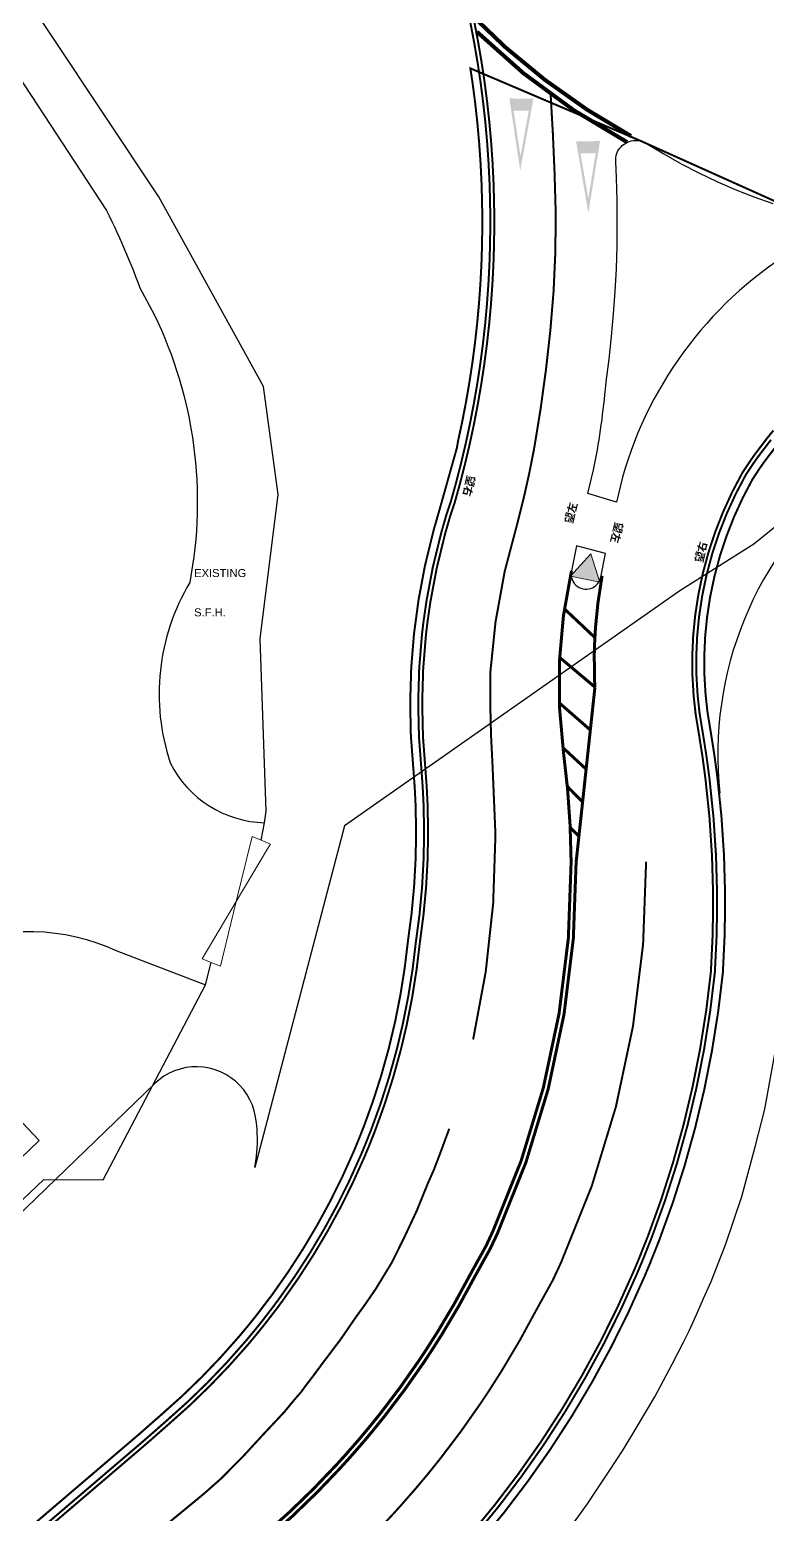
# Model space of a CAD drawing. Header units: millimetres. Extents: x 833576263 to 1668046980, y 817519639 to 1636103653.
# Drawn here: x 834422541 to 834459421, y 818135460 to 818209668 of the extents above; entities that cross this region are included whole.
import ezdxf

# ---------------------------------------------------------------- set-up
doc = ezdxf.new("R2010")
doc.units = ezdxf.units.MM
doc.header["$LTSCALE"] = 100
doc.header["$MEASUREMENT"] = 0
for name, pattern in [('R_P_Grid$0$XXXXX-PIW-P-WHCGRDP1-XXX$0$DIVIDE2', [0.625, 0.25, -0.125, 0, -0.125, 0, -0.125]), ('R_ROAD MARK$0$RM 1013', [0.91, 0.61, -0.3]), ('R_ROAD MARK$0$RM 1104', [6, 4, -2]), ('R_ROAD MARK$0$RM1101', [6, 1, -5])]:
    doc.linetypes.add(name, pattern=pattern)
doc.layers.get('Defpoints').update_dxf_attribs({"color": 170})
doc.layers.add('R_P_Grid$0$RDA9101-PIW', color=3, linetype='R_P_Grid$0$XXXXX-PIW-P-WHCGRDP1-XXX$0$DIVIDE2', plot=False)
doc.layers.add('R_ROAD MARK$0$Level 42', color=252, linetype='Continuous', lineweight=0)
doc.layers.add('R_ROAD MARK$0$MMH832__', color=252, linetype='Continuous', lineweight=0)
for name, color, linetype in [('R_ROAD MARK$0$OAP813_1', 7, 'Continuous'), ('R_site$0$AUDIT_I_160808180252-21', 7, 'Continuous'), ('R_site$0$AUDIT_I_160808180252-26', 7, 'Continuous'), ('R_Text for GBP from DLN$0$base plan(mm)$0$DLN040__', 7, 'Continuous'), ('T-TITL', 7, 'Continuous'), ('X-REF', 7, 'Continuous')]:
    doc.layers.add(name, color=color, linetype=linetype)
doc.styles.add('R_Text for GBP from DLN$0$base plan(mm)$0$SWIS721 LT', font='swiss.ttf')
doc.linetypes.add('R_site$0$B1_BDYF', pattern='A,2.5,-0.5,[130,ltypeshp.shx,S=0.5,R=0,X=0,Y=0],-0.5', length=3.5)

# ---------------------------------------------------------------- blocks, each defined once
blk = doc.blocks.new('R_P_Grid')
at = {"layer": 'R_P_Grid$0$RDA9101-PIW', "color": 3, "ltscale": 100, "const_width": 100, "flags": 128}
blk.add_lwpolyline([(834337769.5, 818059635), (834332932, 818056418.9), (834331836.7, 818055690.6), (834328766.6, 818053649.5), (834324604.5, 818050882.4), (834317939.9, 818046451.5), (834316277, 818045345.9), (834307949.5, 818039809.4), (834305598.8, 818038246.6), (834302685.5, 818036294.6), (834299786.3, 818034321.8), (834299131.3, 818033871.8), (834295770.7, 818031538.4), (834291783, 818028715.1), (834291136.8, 818028251.9), (834287823.8, 818025852), (834285844.3, 818024397.7), (834283893.4, 818022949.4), (834282403.2, 818021833), (834275934.4, 818016967.1), (834267942.8, 818010955.9), (834260124.1, 818004715), (834257045, 818002257.3), (834255723.7, 818001202.5), (834252305.3, 817998474), (834244486.5, 817992233), (834236667.8, 817985992), (834234793.2, 817984582), (834234389.1, 817984283.7), (834232887.7, 817983200.3), (834230934.9, 817981886.4), (834228937.2, 817980641.7), (834228709.7, 817980506), (834227599, 817979861), (834226897.2, 817979467.9), (834224722.3, 817978318.3), (834222506.8, 817977249.1), (834220253.6, 817976262), (834217965.7, 817975358), (834215646.2, 817974538.6), (834213298.2, 817973804.7), (834210924.9, 817973157.4), (834208529.5, 817972597.5), (834206115.1, 817972125.8), (834203685.1, 817971742.9), (834201242.7, 817971449.4), (834198791.2, 817971245.5), (834196333.8, 817971131.7), (834193873.9, 817971108), (834191414.9, 817971174.5), (834188959.9, 817971331.1), (834186512.2, 817971577.6), (834184075.3, 817971913.6), (834181652.3, 817972338.7), (834179246.6, 817972852.4), (834176861.2, 817973453.9), (834174499.6, 817974142.4), (834172164.7, 817974917), (834169859.9, 817975776.7), (834168164.4, 817976471.6), (834167588, 817976720.3), (834165352.3, 817977746.6), (834163155.7, 817978854.1), (834161001.2, 817980041.4), (834158891.7, 817981306.8), (834156830, 817982648.8), (834156301.5, 817983010.3), (834154818.8, 817984065.4), (834152860.9, 817985554.7), (834150958.9, 817987114.9), (834149115.4, 817988743.7), (834148211.5, 817989587.8), (834147332.8, 817990439), (834145613.6, 817992198.5), (834143960, 817994019.8), (834142374.3, 817995900.5), (834141237.9, 817997339.4), (834140858.6, 817997838.1), (834139415, 817999829.9), (834138045.3, 818001873.3), (834136751.4, 818003965.6), (834135535.1, 818006103.8), (834134398, 818008285.2), (834134114.6, 818008861.1), (834133341.7, 818010506.9), (834132367.4, 818012765.7), (834131476.6, 818015058.8), (834130670.5, 818017382.9), (834129950.1, 818019735.1), (834129316.4, 818022112.1), (834128770.3, 818024510.7), (834128312.5, 818026927.7), (834127943.5, 818029359.8), (834127664, 818031803.9), (834127474.2, 818034256.6), (834127438.1, 818036715.9), (834127492.1, 818039172.7), (834127636.1, 818041623.4), (834127869.7, 818044064.9), (834128192.3, 818046493.9), (834128603.5, 818048907.1), (834129102.4, 818051301.4), (834129375.5, 818052454.1), (834129688.2, 818053673.4), (834130360, 818056020.1), (834131116.7, 818058338.4), (834131957.1, 818060625.2), (834132880, 818062877.5), (834133883.9, 818065092.3), (834134967.3, 818067266.6), (834135629.7, 818068505), (834136128.6, 818069397.8), (834137399.4, 818071536.6), (834138748.5, 818073624.1), (834139884.2, 818075256.8), (834140173.8, 818075657.2), (834142535.3, 818078697.4), (834144381.6, 818081074.4), (834148574.8, 818086679.6), (834152500.6, 818092007.4), (834154509.7, 818094734.1), (834157219, 818098410.9), (834160444.6, 818102788.5), (834163001.4, 818106258.4), (834165759.1, 818110001), (834168748, 818120246.1), (834165385.6, 818129509.2), (834169848.6, 818137783.7), (834175089.3, 818145514.5), (834184459.2, 818145967.8), (834194438.3, 818146124.3), (834203910.8, 818139625.2), (834201868.6, 818136648.9), (834201686.4, 818136383.2), (834201506.3, 818136116.1), (834200974.9, 818135269.1), (834200486.6, 818134396.5), (834200042.5, 818133500.7), (834199643.7, 818132583.7), (834199291.2, 818131648), (834198986, 818130695.9), (834198728.7, 818129729.6), (834198520, 818128751.8), (834198360.5, 818127764.7), (834198308.6, 818127350.4), (834198256.1, 818126946), (834198077.9, 818125962.3), (834197830, 818124993.7), (834197513.5, 818124045.3), (834197130.2, 818123121.9), (834196681.9, 818122228.3), (834196171, 818121368.9), (834195600.1, 818120548.1), (834194972.1, 818119770.2), (834194290.1, 818119039.1), (834193557.7, 818118358.6), (834193203.2, 818118062), (834192624.4, 818117584.9), (834191866.8, 818116932.2), (834191125.9, 818116260.6), (834190401.9, 818115570.8), (834189695.4, 818114863.1), (834189006.9, 818114138), (834188336.7, 818113395.9), (834187685.2, 818112637.2), (834187052.9, 818111862.5), (834186440.2, 818111072.3), (834185847.4, 818110267), (834185274.9, 818109447.1), (834185052.7, 818109115.6), (834184992.3, 818109024.5), (834180082, 818101389.3), (834176995.5, 818096603.7), (834174659.3, 818092981.5), (834171712, 818088411.9), (834169236.5, 818084573.7), (834167400.8, 818081727.5), (834163813.8, 818076165.9), (834160062.4, 818070255.9), (834158495.7, 818067686), (834156492, 818064399), (834156311.1, 818064104.3), (834155588.7, 818062917.5), (834154743.1, 818061405.2), (834153956.2, 818059864.2), (834153650.2, 818059223.5), (834153246.7, 818058337.1), (834152594.6, 818056787.2), (834152000.7, 818055216.5), (834151465.5, 818053627.3), (834150989.7, 818052021.8), (834150573.8, 818050402.1), (834150218.1, 818048770.6), (834150058.4, 818047925.9), (834149922.9, 818047129.3), (834149688.5, 818045480.7), (834149515.1, 818043826.9), (834149402.6, 818042170.1), (834149351.1, 818040512.7), (834149360.4, 818038856.8), (834149430.4, 818037204.7), (834149560.9, 818035558.6), (834149688.1, 818033914.7), (834149875.4, 818032276.5), (834150122.7, 818030646.3), (834150429.6, 818029026.3), (834150795.7, 818027418.6), (834151220.4, 818025825.4), (834151703.3, 818024248.8), (834152243.6, 818022691), (834152840.6, 818021154), (834153493.6, 818019640), (834154011.7, 818018536.8), (834154201.7, 818018150.9), (834154963.8, 818016688.8), (834155779.1, 818015255.5), (834156646.3, 818013853.2), (834157564.4, 818012483.5), (834158532, 818011148.5), (834158786.2, 818010814.2), (834159547.9, 818009849.8), (834160610.8, 818008589.2), (834161719.1, 818007368.4), (834162871.5, 818006189.1), (834163460.4, 818005618.6), (834164066.3, 818005052.8), (834165301.9, 818003961.1), (834166576.8, 818002915.4), (834167889.1, 818001917.1), (834168882.9, 818001209.9), (834169237.1, 818000967.6), (834170619, 818000068.1), (834172033, 817999219.9), (834173477.1, 817998424.1), (834174949.4, 817997681.8), (834176447.9, 817996993.9), (834176834.2, 817996827.2), (834177970.6, 817996361.5), (834179515.5, 817995785.2), (834181080.5, 817995266), (834182663.4, 817994804.5), (834184262.2, 817994401.4), (834185874.7, 817994057.1), (834187498.8, 817993772.1), (834189132.2, 817993546.9), (834190772.7, 817993381.7), (834192418.3, 817993276.7), (834194066.5, 817993232.2), (834195715.3, 817993248), (834197362.4, 817993324.3), (834199005.6, 817993461), (834200642.6, 817993657.7), (834202271.4, 817993914.4), (834203889.6, 817994230.5), (834205495.2, 817994605.8), (834207086, 817995039.7), (834208659.7, 817995531.6), (834210214.4, 817996080.8), (834211747.9, 817996686.7), (834213258.2, 817997348.4), (834214743.2, 817998065), (834216200.9, 817998835.5), (834216671.4, 817999099), (834217415.8, 817999531.4), (834217568.3, 817999622.3), (834218907.3, 818000456.6), (834220216.2, 818001337.3), (834221222.3, 818002063.8), (834221493.4, 818002263.3), (834223368, 818003673.4), (834231532.4, 818009454.9), (834239696.8, 818015236.3), (834243266.3, 818017764), (834244646, 818018741), (834247861.2, 818021017.8), (834256025.6, 818026799.2), (834264017.2, 818032810.4), (834270486, 818037676.3), (834272036.6, 818038838), (834274066.7, 818040345.1), (834276126.5, 818041858.3), (834279573.9, 818044355.6), (834280246.4, 818044837.6), (834284395.8, 818047775.5), (834287892.9, 818050203.6), (834288574.4, 818050671.8), (834291591.3, 818052724.7), (834294622.7, 818054755.9), (834296973.4, 818056318.7), (834305301, 818061855.2), (834306963.9, 818062960.8), (834313628.5, 818067391.7), (834317790.5, 818070158.8), (834321956, 818072928.2), (834328617.3, 818077356.9), (834330283.5, 818078464.6), (834333118, 818080367.6), (834338611, 818084001.1), (834347160, 818089204.5), (834347395.6, 818089361.2), (834355477.9, 818094734.6), (834355488.6, 818094741.7), (834355753, 818094916.7), (834355979, 818095064.9), (834357079.2, 818095787.3), (834357525.8, 818096076.1), (834358432.8, 818096656.1), (834360580.7, 818097995.4), (834361303.6, 818098435.6), (834364211.5, 818100153.8), (834367250.3, 818101912.6), (834370328, 818103604.5), (834373443.1, 818105228.5), (834375936.6, 818106395.1), (834378449.9, 818107516.9), (834382829.4, 818109423.3), (834383089.7, 818109536.6), (834384925.6, 818110335.8), (834386145.6, 818110874), (834387150.8, 818111325.3), (834389359.4, 818112352.8), (834389897.7, 818112609.2), (834389999.4, 818112657.9), (834391550.6, 818113417.9), (834392181.8, 818113742.3), (834392838.6, 818114085.9), (834394345.7, 818114888.7), (834397107.6, 818116420.8), (834399835.1, 818118013.4), (834402526.8, 818119665.8), (834405181.4, 818121377.2), (834406983.2, 818122586.8), (834407797.7, 818123146.7), (834410309.5, 818124926.6), (834410374.2, 818124973.5), (834411807.6, 818126027.4), (834412909.8, 818126856.7), (834413724.1, 818127480.1), (834414014.2, 818127704.5), (834415403.3, 818128795.4), (834417344.4, 818130367.1), (834417477.5, 818130477), (834419520.1, 818132196.9), (834422831.7, 818135038.7), (834423236.1, 818135385.9), (834427986.5, 818139441.3), (834429055.6, 818140379.8), (834430154.7, 818141362.7), (834431136.6, 818142312.9), (834432081.8, 818143299.6), (834432957.4, 818144284.6), (834432988.9, 818144321.5), (834433061.2, 818144406.3), (834433445.9, 818144867), (834433856.7, 818145376.9), (834434683.9, 818146464.5), (834435469.4, 818147582.5), (834436211.9, 818148729.6), (834436910.5, 818149903.9), (834437564, 818151103.9), (834438171.7, 818152327.7), (834438732.6, 818153573.7), (834438923.7, 818154029.3), (834439245.9, 818154840), (834439710.9, 818156124.8), (834440126.9, 818157426.4), (834440493.3, 818158742.7), (834440809.6, 818160072), (834441075.3, 818161412.3), (834441290.1, 818162761.7), (834441453.6, 818164118.3), (834441633.1, 818165475.8), (834441761.2, 818166841.7), (834441837.6, 818168214.1), (834441861.8, 818169590.9), (834441833.6, 818170970.2), (834441793.2, 818171771.7), (834441735.1, 818172572.9), (834441605.3, 818174302.4), (834441596.2, 818174501.9), (834441565.9, 818176033.5), (834441616.8, 818177761.4), (834441757.3, 818179481.5), (834441987, 818181189.1), (834442304.8, 818182879.6), (834442738.1, 818184652.7), (834442989.2, 818185522.4), (834443899.5, 818188760.6), (834443955.5, 818189088), (834444164.9, 818190065.8), (834444354.7, 818191047.6), (834444524.8, 818192033), (834444675.2, 818193021.6), (834444805.8, 818194013), (834444916.5, 818195006.9), (834445007.3, 818196002.7), (834445078.2, 818197000.2), (834445129.2, 818197998.9), (834445160.1, 818198998.4), (834445171.1, 818199998.3), (834445162, 818200998.2), (834445133, 818201997.8), (834445084, 818202996.6), (834445015, 818203994.2), (834444926, 818204990.2), (834444817.2, 818205984.2), (834444688.5, 818206975.9), (834444574.5, 818207735.4), (834453113.7, 818204098.3), (834460852.7, 818200622.1), (834473072.5, 818195624.9), (834472075.5, 818195548.5), (834471084.4, 818195416.8), (834470102.1, 818195230.3), (834469131.6, 818194989.6), (834468176, 818194695.3), (834467238.2, 818194348.5), (834466321.2, 818193950), (834465427.6, 818193501.3), (834464560.4, 818193003.7), (834463722.1, 818192458.7), (834462915.4, 818191867.9), (834462142.8, 818191233.3), (834461406.5, 818190556.8), (834460709, 818189840.4), (834460190.3, 818189252), (834459921.3, 818188925.8), (834459282.3, 818188086.7), (834459191.9, 818187959.8), (834459099.3, 818187828.6), (834458690.8, 818187213.6), (834458199, 818186280.6), (834457761.1, 818185324.6), (834457378.1, 818184348.9), (834457100.2, 818183518.5), (834457050.8, 818183356.4), (834456780, 818182350.3), (834456566.2, 818181333.9), (834456409.5, 818180310.4), (834456314.5, 818179343.8), (834456270.3, 818178376.5), (834456276.6, 818177410.9), (834456333.2, 818176449.9), (834456424.8, 818175605.7), (834456439.6, 818175495.9), (834456561.9, 818174751), (834456595.3, 818174551.7), (834456771.5, 818173431.6), (834456923.1, 818172307.2), (834457126.1, 818170362.3), (834457255.4, 818168408.6), (834457310.7, 818166448.8), (834457291.6, 818164485.8), (834457197.9, 818162522.4), (834456962.7, 818160570.7), (834456653.7, 818158629.3), (834456271.4, 818156701.1), (834455816.3, 818154788.7), (834455289.2, 818152894.9), (834454690.7, 818151022.4), (834454021.8, 818149173.9), (834453558.3, 818148007.7), (834453283.3, 818147352.1), (834452476.4, 818145559.6), (834451602.1, 818143798.9), (834450661.8, 818142072.6), (834449656.8, 818140383.1), (834448588.6, 818138732.9), (834447458.6, 818137124.3), (834446268.5, 818135559.7), (834445020.1, 818134041.3), (834444974.5, 818133988), (834443715, 818132571.2), (834442355.2, 818131151.6), (834440942.5, 818129784.6), (834439361.3, 818128370.5), (834439210.4, 818128237), (834434657.6, 818124329.1), (834433541.7, 818123376.5), (834433137.4, 818123029.5), (834430102.9, 818120423.2), (834429825.8, 818120187.6), (834427557.5, 818118277.5), (834425253.9, 818116410.1), (834422484.9, 818114257.1), (834419669, 818112165.8), (834416807.7, 818110137.1), (834413902.3, 818108172), (834410954.3, 818106271.4), (834407965.1, 818104436.4), (834404936.1, 818102667.7), (834401868.9, 818100966.3), (834399328.8, 818099623.3), (834398764.8, 818099333), (834396359.5, 818098092.9), (834393933, 818096893.8), (834391485.9, 818095735.9), (834390536.8, 818095296), (834389411.7, 818094774.4), (834385078.2, 818092765.8), (834382844.9, 818091705.2), (834380630.2, 818090607.8), (834377794.8, 818089224.8), (834374989.8, 818087779.1), (834372216.6, 818086271.4), (834372080.6, 818086191.1), (834370289.2, 818084959.7), (834368725.5, 818083390.6), (834367811.2, 818082126.7), (834367476.8, 818081560.9), (834366483.1, 818079209.4)], dxfattribs=at)
blk = doc.blocks.new('R_site')
at = {"layer": 'Defpoints'}
for points in [[(834449212, 818134297), (834450427, 818135975), (834450880, 818136672), (834451518, 818137608), (834452211, 818138687), (834452416, 818139023), (834452646, 818139392), (834452916, 818139842), (834453790, 818141324), (834454670, 818142968), (834455235, 818144064), (834455518, 818144629), (834455900, 818145476), (834456232, 818146240), (834456614, 818147103), (834456996, 818148083), (834457328, 818148930), (834458153, 818151346), (834458820, 818153824), (834459298, 818155715), (834459859, 818158847)], [(834460825, 818185639), (834458739, 818183950), (834455039, 818181620), (834438280, 818169875), (834433803, 818152794), (834433869, 818153227), (834433888, 818153381), (834433905, 818153560), (834433921, 818153786), (834433928, 818153956), (834433931, 818154134), (834433930, 818154290), (834433922, 818154513), (834433911, 818154693), (834433895, 818154866), (834433878, 818155023), (834433853, 818155203), (834433832, 818155334), (834433768, 818155623), (834433676, 818155904), (834433556, 818156175), (834433411, 818156432), (834433241, 818156674), (834433048, 818156899), (834432834, 818157103), (834432600, 818157285), (834432350, 818157443), (834432086, 818157575), (834431810, 818157681), (834431524, 818157760), (834431233, 818157809), (834430938, 818157830), (834430642, 818157822), (834430349, 818157785), (834430060, 818157718), (834429780, 818157624), (834429510, 818157503), (834429253, 818157356), (834429013, 818157184), (834428790, 818156989), (834388764, 818118338)]]:
    blk.add_lwpolyline(points, dxfattribs=at)
at = {"layer": 'R_site$0$AUDIT_I_160808180252-21', "linetype": 'R_site$0$B1_BDYF', "lineweight": 30, "flags": 128}
for points in [[(834434958, 818186432), (834434232, 818191826), (834428993, 818201318), (834418149, 818217606), (834417334, 818219371), (834416321, 818222697), (834416208, 818223569), (834416330, 818225898), (834416689, 818227119), (834417611, 818229053), (834418470, 818230302), (834435718, 818256938), (834438457, 818255277)], [(834434120, 818169153), (834434288, 818170028), (834434360, 818170598), (834434063, 818179220), (834434958, 818186432)], [(834423242, 818152196), (834426218, 818152177), (834431334, 818161917), (834431622, 818163044)], [(834423242, 818152196), (834415086, 818144451), (834394774, 818124935), (834387452, 818117778), (834383618, 818114167), (834378801, 818118821)]]:
    blk.add_lwpolyline(points, dxfattribs=at)
at = {"layer": 'R_site$0$AUDIT_I_160808180252-21', "linetype": 'Continuous', "lineweight": 20, "flags": 128}
blk.add_lwpolyline([(834431159, 818163233), (834432871, 818166098), (834434439, 818168724), (834434582, 818168964), (834434120, 818169153), (834433657, 818169342), (834432871, 818166098), (834432085, 818162855), (834431622, 818163044), (834431159, 818163233)], dxfattribs=at)
blk.add_lwpolyline([(834431159, 818163233), (834432871, 818166098), (834434439, 818168724), (834434582, 818168964), (834434120, 818169153), (834433657, 818169342), (834432871, 818166098), (834432085, 818162855), (834431622, 818163044), (834431159, 818163233)], dxfattribs=at)
at = {"layer": 'R_site$0$AUDIT_I_160808180252-26', "linetype": 'Continuous', "lineweight": 30, "flags": 128}
blk.add_lwpolyline([(834415077, 818217200), (834421981, 818207349), (834426390, 818200627), (834426490, 818200424), (834426522, 818200358), (834426652, 818200088), (834426780, 818199816), (834426905, 818199544), (834427029, 818199270), (834427151, 818198996), (834427270, 818198721), (834427388, 818198445), (834427504, 818198168), (834427617, 818197891), (834427729, 818197612), (834427838, 818197333), (834427945, 818197052), (834428050, 818196772), (834428765, 818195433)], dxfattribs=at)
for points in [[(834428765, 818195433, -0.161335), (834430545, 818182044, 0.216962), (834429568, 818173014, 0.275804), (834434288, 818170028)], [(834264362, 818037360, -0.286313), (834268704, 818046164), (834286280, 818058093), (834308957, 818073538), (834327842, 818086377), (834351063, 818102241), (834356653, 818106449), (834360719, 818109720), (834365059, 818113605), (834371983, 818120184), (834378490, 818126420, -0.350953), (834382160, 818125928), (834387812, 818120138), (834393437, 818125611), (834413622, 818145101), (834423011, 818154148), (834418795, 818158590, -0.581534), (834418561, 818163849, -0.205591), (834426893, 818163630), (834431334, 818161917)]]:
    blk.add_lwpolyline(points, format="xyb", dxfattribs=at)
blk = doc.blocks.new('R_ROAD MARK$0$XXXXX-PIW-P-WHCRMP1-XXX_1$0$TS1115')
at = {"layer": 'R_ROAD MARK$0$Level 42', "lineweight": 30}
h = blk.add_hatch(color=256, dxfattribs=at)
h.paths.add_polyline_path([(0.208, -0.017), (-0.692, 0.133), (0.208, 0.283)])
h.paths.add_polyline_path([(0.058, 0.039), (-0.509, 0.133), (0.058, 0.228)], flags=16)
blk = doc.blocks.new('R_ROAD MARK$0$BOLLARD')
at = {"layer": 'R_ROAD MARK$0$MMH832__', "lineweight": 0}
blk.add_hatch(color=7, dxfattribs=at).paths.add_polyline_path([(-0.75, 0), (0.75, 0), (0, 1.299)])
at = {"layer": 'R_ROAD MARK$0$MMH832__', "color": 7, "lineweight": 0, "flags": 128}
blk.add_lwpolyline([(-0.75, 0), (0.75, 0), (0, 1.299), (-0.75, 0)], close=True, dxfattribs=at)
blk = doc.blocks.new('R_ROAD MARK$0$TS1135')
at = {"layer": 'R_ROAD MARK$0$Level 42', "linetype": 'Continuous', "lineweight": 13}
for points in [[(1.219, 5.227), (0.958, 5.314), (0.784, 5.488), (0.697, 5.749), (0.697, 8.885), (0, 8.885), (0, 10.018), (2.439, 10.018), (2.439, 10.976), (3.658, 10.976), (3.658, 10.018), (5.575, 10.018), (5.575, 8.885), (1.916, 8.885), (1.916, 6.446), (5.4, 6.446), (5.4, 5.227)], [(0, 0), (0, 1.133), (4.878, 1.133), (4.878, 1.743), (1.045, 1.743), (1.045, 2.788), (4.878, 2.788), (4.878, 3.485), (0.174, 3.485), (0.174, 4.53), (10.627, 4.53), (10.627, 3.485), (6.097, 3.485), (6.097, 2.788), (9.756, 2.788), (9.756, 1.743), (6.097, 1.743), (6.097, 1.133), (10.975, 1.133), (10.975, 0)]]:
    blk.add_hatch(color=7, dxfattribs=at).paths.add_polyline_path(points)
h = blk.add_hatch(color=7, dxfattribs=at)
h.paths.add_polyline_path([(6.707, 4.791), (5.749, 5.401), (6.01, 5.836), (6.184, 6.359), (6.272, 6.969), (6.272, 10.976), (10.627, 10.976), (10.627, 5.401), (10.54, 5.14), (10.366, 4.965), (10.104, 4.965), (8.798, 4.965), (8.536, 6.011), (9.407, 6.011), (9.407, 7.143), (7.404, 7.143), (7.404, 6.533), (7.23, 5.924), (7.056, 5.314)])
h.paths.add_polyline_path([(7.404, 9.495), (7.404, 10.018), (9.407, 10.018), (9.407, 9.495)], flags=16)
h.paths.add_polyline_path([(7.404, 8.101), (7.404, 8.624), (9.407, 8.624), (9.407, 8.101)], flags=16)
h = blk.add_hatch(color=7, dxfattribs=at)
h.paths.add_polyline_path([(14.198, 0), (14.198, 3.659), (13.501, 2.875), (12.805, 2.091), (11.585, 2.875), (12.369, 3.746), (13.153, 4.53), (13.85, 5.488), (14.46, 6.359), (14.895, 7.143), (15.331, 7.927), (11.759, 7.927), (11.759, 9.234), (15.766, 9.234), (16.202, 10.976), (17.77, 10.627), (17.334, 9.234), (22.038, 9.234), (22.038, 7.927), (16.986, 7.927), (16.724, 7.317), (16.289, 6.533), (15.853, 5.749), (21.167, 5.749), (21.167, 0), (19.599, 0), (19.599, 0.349), (15.766, 0.349), (15.766, 0)])
h.paths.add_polyline_path([(15.766, 1.743), (15.766, 4.53), (19.599, 4.356), (19.599, 1.743)], flags=16)
blk = doc.blocks.new('R_ROAD MARK$0$TS1136')
at = {"layer": 'R_ROAD MARK$0$Level 42', "linetype": 'Continuous', "lineweight": 13}
for points in [[(1.22, 5.227), (0.958, 5.314), (0.784, 5.488), (0.697, 5.749), (0.697, 8.885), (0, 8.885), (0, 10.018), (2.439, 10.018), (2.439, 10.976), (3.659, 10.976), (3.659, 10.018), (5.575, 10.018), (5.575, 8.885), (1.916, 8.885), (1.916, 6.446), (5.401, 6.446), (5.401, 5.227)], [(0, 0), (0, 1.133), (4.878, 1.133), (4.878, 1.743), (1.045, 1.743), (1.045, 2.788), (4.878, 2.788), (4.878, 3.485), (0.174, 3.485), (0.174, 4.53), (10.627, 4.53), (10.627, 3.485), (6.098, 3.485), (6.098, 2.788), (9.756, 2.788), (9.756, 1.743), (6.098, 1.743), (6.098, 1.133), (10.976, 1.133), (10.976, 0)], [(13.85, 0), (13.85, 1.307), (17.334, 1.307), (17.334, 4.704), (15.592, 4.704), (15.331, 4.094), (14.808, 3.136), (14.024, 2.178), (13.415, 1.481), (12.805, 0.872), (11.498, 1.743), (12.195, 2.352), (12.979, 3.136), (13.589, 4.007), (14.111, 4.878), (14.46, 5.662), (14.721, 6.62), (14.895, 7.317), (14.983, 7.927), (11.76, 7.927), (11.76, 9.234), (15.157, 9.234), (15.331, 10.976), (16.812, 10.976), (16.638, 9.234), (22.212, 9.234), (22.212, 7.927), (16.55, 7.927), (16.376, 7.143), (16.289, 6.446), (16.115, 6.011), (21.341, 6.011), (21.341, 4.704), (18.902, 4.704), (18.902, 1.307), (22.387, 1.307), (22.387, 0)]]:
    blk.add_hatch(color=7, dxfattribs=at).paths.add_polyline_path(points)
h = blk.add_hatch(color=7, dxfattribs=at)
h.paths.add_polyline_path([(6.707, 4.791), (5.749, 5.401), (6.01, 5.837), (6.185, 6.359), (6.272, 6.969), (6.272, 10.976), (10.627, 10.976), (10.627, 5.401), (10.54, 5.14), (10.366, 4.965), (10.105, 4.965), (8.798, 4.965), (8.537, 6.011), (9.408, 6.011), (9.408, 7.143), (7.404, 7.143), (7.404, 6.533), (7.23, 5.924), (7.056, 5.314)])
h.paths.add_polyline_path([(7.404, 9.495), (7.404, 10.018), (9.408, 10.018), (9.408, 9.495)], flags=16)
h.paths.add_polyline_path([(7.404, 8.101), (7.404, 8.624), (9.408, 8.624), (9.408, 8.101)], flags=16)
blk = doc.blocks.new('R_ROAD MARK')
at = {"layer": 'R_ROAD MARK$0$MMH832__', "linetype": 'Continuous', "flags": 128}
for points, const_width in [([(834423222, 818134583), (834428380, 818138987), (834429454, 818139931), (834430563, 818140923), (834431562, 818141890), (834432523, 818142893), (834433442, 818143928), (834433520, 818144020), (834433910, 818144487), (834434328, 818145006), (834434925, 818145781), (834435171, 818146114), (834435967, 818147247), (834436722, 818148413), (834437432, 818149607), (834438096, 818150827), (834438672, 818151983), (834438716, 818152076), (834439283, 818153334), (834439479, 818153802), (834439807, 818154627), (834440279, 818155931), (834440702, 818157255), (834441073, 818158588), (834441130, 818158811), (834441396, 818159945), (834441666, 818161307), (834441884, 818162679), (834442049, 818164043), (834442229, 818165408), (834442360, 818166797), (834442437, 818168192), (834442462, 818169592), (834442433, 818170991), (834442392, 818171809), (834442333, 818172617), (834442205, 818174332), (834442166, 818176031), (834442216, 818177728), (834442354, 818179422), (834442428, 818180047), (834442579, 818181091), (834442892, 818182753), (834443318, 818184498), (834443566, 818185356), (834443558, 818185331), (834443785, 818186006), (834444058, 818186991), (834444309, 818187971), (834444541, 818188956), (834444753, 818189946), (834444945, 818190940), (834445117, 818191937), (834445269, 818192937), (834445401, 818193941), (834445514, 818194946), (834445605, 818195954), (834445677, 818196964), (834445729, 818197974), (834445760, 818198986), (834445771, 818199998), (834445762, 818201010), (834445733, 818202021), (834445683, 818203032), (834445613, 818204042), (834445523, 818205050), (834445413, 818206055), (834445283, 818207059), (834445132, 818208060), (834444962, 818209057), (834444772, 818210051)], 100), ([(834423092, 818134735), (834428249, 818139139), (834429321, 818140080), (834430427, 818141070), (834431420, 818142031), (834432376, 818143028), (834433291, 818144059), (834433367, 818144148), (834433755, 818144613), (834434171, 818145129), (834434765, 818145902), (834435008, 818146231), (834435801, 818147359), (834436552, 818148519), (834437258, 818149706), (834437919, 818150919), (834438492, 818152070), (834438535, 818152160), (834439099, 818153414), (834439294, 818153878), (834439620, 818154698), (834440090, 818155996), (834440510, 818157312), (834440880, 818158640), (834440936, 818158859), (834441201, 818159987), (834441469, 818161342), (834441686, 818162706), (834441850, 818164068), (834442031, 818165431), (834442160, 818166812), (834442237, 818168199), (834442262, 818169591), (834442233, 818170984), (834442192, 818171796), (834442134, 818172602), (834442005, 818174322), (834441966, 818176032), (834442016, 818177739), (834442155, 818179442), (834442230, 818180073), (834442382, 818181124), (834442696, 818182795), (834443125, 818184550), (834443373, 818185411), (834443368, 818185395), (834443593, 818186065), (834443865, 818187043), (834444115, 818188019), (834444346, 818189000), (834444557, 818189986), (834444748, 818190976), (834444920, 818191969), (834445071, 818192965), (834445203, 818193965), (834445315, 818194967), (834445406, 818195970), (834445478, 818196976), (834445529, 818197982), (834445560, 818198990), (834445571, 818199998), (834445562, 818201006), (834445533, 818202013), (834445483, 818203020), (834445414, 818204026), (834445324, 818205030), (834445214, 818206032), (834445085, 818207031), (834444935, 818208028), (834444765, 818209022), (834444576, 818210012)], 100), ([(834450803, 818176806), (834450778, 818177231), (834450770, 818178439), (834450785, 818178974), (834450829, 818179766), (834450950, 818180996), (834451153, 818182317), (834451164, 818182373)], 150), ([(834449862, 818168052), (834450803, 818176806)], 150)]:
    blk.add_lwpolyline(points, dxfattribs=dict(at, const_width=const_width))
at = {"layer": 'R_ROAD MARK$0$MMH832__', "linetype": 'R_ROAD MARK$0$RM 1013', "const_width": 200, "flags": 128}
for points in [[(834452613, 818204348, -0.074599), (834444455, 818210582)], [(834452418, 818204043, -0.070642), (834444898, 818209566)]]:
    blk.add_lwpolyline(points, format="xyb", dxfattribs=at)
at = {"layer": 'R_ROAD MARK$0$MMH832__', "linetype": 'R_ROAD MARK$0$RM 1104', "const_width": 100, "flags": 128}
blk.add_lwpolyline([(834448586, 818206449, -0.010805), (834448841, 818200531, -0.027864), (834448573, 818194636, -0.018614), (834447768, 818188759, -0.019012), (834446940, 818185053, 0.058112), (834445572, 818177542, 0.019513), (834445684, 818172864, -0.075484), (834444712, 818159190, 9.986398)], format="xyb", dxfattribs=at)
at = {"layer": 'R_ROAD MARK$0$MMH832__', "linetype": 'Continuous', "const_width": 100, "elevation": 5964, "flags": 128}
for points in [[(834444519, 818134378), (834445798, 818135932), (834446974, 818137479), (834448091, 818139068), (834449147, 818140700), (834450140, 818142370), (834451070, 818144076), (834451934, 818145816), (834452733, 818147591), (834453003, 818148235), (834453461, 818149387), (834454123, 818151216), (834454714, 818153067), (834455235, 818154939), (834455685, 818156829), (834456063, 818158735), (834456368, 818160654), (834456600, 818162573), (834456692, 818164503), (834456711, 818166443), (834456656, 818168380), (834456528, 818170311), (834456327, 818172236), (834456178, 818173345), (834456003, 818174456), (834455970, 818174653), (834455846, 818175407), (834455829, 818175533), (834455735, 818176400), (834455677, 818177391), (834455670, 818178388), (834455716, 818179387), (834455814, 818180385), (834455976, 818181441), (834456196, 818182490), (834456476, 818183528), (834456813, 818184553), (834457209, 818185559), (834457660, 818186546), (834458174, 818187520), (834458605, 818188168), (834458799, 818188442), (834459451, 818189299), (834459727, 818189634)], [(834444671, 818134248), (834445955, 818135808), (834447136, 818137360), (834448257, 818138957), (834449317, 818140594), (834450314, 818142271), (834451247, 818143984), (834452115, 818145731), (834452916, 818147512), (834453188, 818148159), (834453648, 818149316), (834454312, 818151151), (834454906, 818153009), (834455429, 818154889), (834455880, 818156786), (834456260, 818158700), (834456566, 818160626), (834456799, 818162556), (834456892, 818164497), (834456911, 818166445), (834456856, 818168390), (834456727, 818170328), (834456526, 818172260), (834456376, 818173374), (834456200, 818174488), (834456167, 818174686), (834456044, 818175437), (834456028, 818175557), (834455935, 818176417), (834455877, 818177398), (834455870, 818178384), (834455915, 818179373), (834456012, 818180360), (834456172, 818181405), (834456391, 818182444), (834456667, 818183471), (834457002, 818184485), (834457393, 818185481), (834457840, 818186457), (834458346, 818187418), (834458769, 818188055), (834458960, 818188324), (834459608, 818189174)]]:
    blk.add_lwpolyline(points, dxfattribs=at)
at = {"layer": 'R_ROAD MARK$0$MMH832__', "linetype": 'Continuous', "const_width": 150, "flags": 128}
for points in [[(834449612, 818168051, 0.031434), (834449227, 818173571, -0.088504), (834449629, 818182622)], [(834430792, 818131427), (834433118, 818133456), (834433470, 818133758), (834434262, 818134437), (834435537, 818135578), (834436738, 818136740), (834437857, 818137909), (834438313, 818138410), (834438968, 818139158), (834439100, 818139313), (834439554, 818139857), (834440078, 818140506), (834441062, 818141801), (834441993, 818143126), (834442384, 818143715), (834442940, 818144587), (834443777, 818145994), (834444573, 818147456), (834445352, 818148863), (834445702, 818149613, 0.108221), (834449612, 818168051, 0.108221)], [(834430956, 818131239), (834433281, 818133267), (834433633, 818133569), (834434426, 818134249), (834435707, 818135395), (834436915, 818136564), (834438040, 818137738), (834438500, 818138243), (834439157, 818138995), (834439292, 818139152), (834439747, 818139698), (834440274, 818140352), (834441264, 818141653), (834442200, 818142985), (834442594, 818143578), (834443153, 818144456), (834443994, 818145870), (834444792, 818147336), (834445575, 818148750), (834445930, 818149508, 0.108231), (834449862, 818168052, 0.108231)]]:
    blk.add_lwpolyline(points, format="xyb", dxfattribs=at)
at = {"layer": 'R_ROAD MARK$0$MMH832__', "const_width": 150, "flags": 128}
for points in [[(834450803, 818179281), (834449276, 818180719)], [(834450803, 818176806), (834449036, 818178293)], [(834450572, 818174664), (834449020, 818176017)], [(834450362, 818172705), (834449200, 818173781)], [(834450185, 818171061), (834449423, 818171843)], [(834450001, 818169348), (834449565, 818169792)]]:
    blk.add_lwpolyline(points, dxfattribs=at)
at = {"layer": 'R_ROAD MARK$0$MMH832__', "linetype": 'R_ROAD MARK$0$RM1101', "const_width": 100, "flags": 128}
for points in [[(834400455, 818104803, 0.019059), (834414473, 818113751), (834414616, 818113850), (834416890, 818115465), (834424364, 818120906), (834424797, 818121250), (834425017, 818121432), (834427164, 818123240), (834433269, 818128611), (834435570, 818130619), (834435911, 818130911), (834436733, 818131616), (834438092, 818132832), (834439397, 818134095), (834440599, 818135350), (834441111, 818135913), (834441806, 818136707), (834441967, 818136896), (834442454, 818137478), (834443030, 818138194), (834444090, 818139587), (834445090, 818141011), (834445528, 818141670), (834446133, 818142621), (834447036, 818144138), (834447860, 818145652), (834448695, 818147159), (834449109, 818148046, 0.108352), (834453361, 818168076)], [(834443517, 818154731), (834443107, 818153616), (834442752, 818152685), (834442445, 818151991), (834441892, 818150629), (834441274, 818149307), (834440644, 818148038), (834439824, 818146694), (834439245, 818145855), (834438880, 818145357), (834438094, 818144212), (834437170, 818142990), (834436711, 818142369), (834436298, 818141831), (834436119, 818141579), (834435787, 818141200), (834435276, 818140579), (834434193, 818139423), (834433225, 818138370), (834432121, 818137256), (834431282, 818136513), (834430603, 818135951), (834428899, 818134552), (834422085, 818129180), (834420013, 818127435), (834419851, 818127301), (834417872, 818125699), (834416448, 818124581), (834416143, 818124345), (834415879, 818124141), (834415366, 818123749), (834414172, 818122851), (834412839, 818121869), (834412619, 818121710), (834410268, 818120041), (834410047, 818119887), (834409191, 818119292), (834407262, 818117952), (834402879, 818114905), (834402676, 818114775), (834401979, 818114330), (834400249, 818113327), (834399384, 818112825), (834398518, 818112324), (834397747, 818111904), (834396867, 818111430), (834395986, 818110956), (834395106, 818110481), (834394225, 818110008), (834393574, 818109665), (834392753, 818109281), (834391842, 818108870), (834390927, 818108466), (834390096, 818108021), (834382302, 818104599, 0.251872), (834381706, 818104542, 0.004839), (834371875, 818099572, 0.022244), (834357410, 818090916, -85.302191)]]:
    blk.add_lwpolyline(points, format="xyb", dxfattribs=at)
at = {"layer": 'R_ROAD MARK$0$OAP813_1'}
blk.add_lwpolyline([(834451840, 818203083), (834451840, 818203087), (834451840, 818203187), (834451850, 818203286), (834451869, 818203384), (834451899, 818203480), (834451938, 818203572), (834451986, 818203659), (834452042, 818203742), (834452106, 818203818), (834452178, 818203888), (834452256, 818203950), (834452341, 818204004), (834452430, 818204050), (834452523, 818204086), (834452619, 818204113), (834452718, 818204130), (834452817, 818204137), (834452917, 818204134), (834453016, 818204121), (834453114, 818204098), (834453208, 818204066), (834453299, 818204024), (834453373, 818203982), (834453386, 818203974), (834454240, 818203455), (834455112, 818202965), (834456000, 818202506), (834456904, 818202078), (834457822, 818201681), (834458753, 818201316), (834459696, 818200983)], dxfattribs=at)
blk.add_lwpolyline([(834461052, 818198831, 0.192605), (834452183, 818187296), (834451886, 818186058), (834450448, 818186477), (834450731, 818187661, 0.028628), (834451324, 818191693), (834451358, 818192073), (834451506, 818193199), (834451632, 818194327), (834451735, 818195457), (834451816, 818196589), (834451874, 818197722), (834451909, 818198857), (834451921, 818199992), (834451911, 818201127), (834451878, 818202261), (834451840, 818203083)], format="xyb", dxfattribs=at)
blk.add_lwpolyline([(834451339, 818183491), (834449889, 818183868), (834449629, 818182622, 1.011022), (834451090, 818182300)], format="xyb", close=True, dxfattribs=at)
blk.add_arc((834474818, 818173434), 17875, 72.36441, 186.20847, dxfattribs=at)
at = {"layer": 'R_ROAD MARK$0$Level 42', "linetype": 'Continuous'}
for name, p, xscale, yscale, zscale, rotation in [('R_ROAD MARK$0$XXXXX-PIW-P-WHCRMP1-XXX_1$0$TS1115', (834447644, 818205382), 4000, 4000, 4000, 89.05522818054233), ('R_ROAD MARK$0$XXXXX-PIW-P-WHCRMP1-XXX_1$0$TS1115', (834450994, 818203265), 3999.999999999955, 3999.999999999955, 3999.999999999955, 90.22564705005443), ('R_ROAD MARK$0$TS1135', (834444387, 818187401), 45.00158325106634, 45.00158325106634, 1000, 256.8910890403066), ('R_ROAD MARK$0$TS1136', (834449719, 818184973), 45.00158325106636, 45.00158325106636, 1000, 76.59553381749083), ('R_ROAD MARK$0$TS1136', (834451785, 818185068), 45.00158325106624, 45.00158325106624, 1000, 256.5955338174908), ('R_ROAD MARK$0$TS1135', (834456225, 818183021), 45.00158325106636, 45.00158325106636, 1000, 76.8910890403066)]:
    blk.add_blockref(name, p, dxfattribs=dict(at, xscale=xscale, yscale=yscale, zscale=zscale, rotation=rotation))
at = {"layer": 'R_ROAD MARK$0$MMH832__', "xscale": 1000, "yscale": 1000, "zscale": 1000, "rotation": 107.9444267041534}
blk.add_blockref('R_ROAD MARK$0$BOLLARD', (834450824, 818182760), dxfattribs=at)
blk = doc.blocks.new('R_Text for GBP from DLN')
at = {"layer": 'R_Text for GBP from DLN$0$base plan(mm)$0$DLN040__', "style": 'R_Text for GBP from DLN$0$base plan(mm)$0$SWIS721 LT'}
for s, p in [('EXISTING', (834430763, 818182308)), ('S.F.H.', (834430763, 818180345))]:
    blk.add_text(s, height=400, dxfattribs=at).set_placement(p)

msp = doc.modelspace()

# ---------------------------------------------------------------- block references
at = {"layer": 'X-REF'}
msp.add_blockref('R_P_Grid', (0, 0), dxfattribs=at)

# ---------------------------------------------------------------- next in the draw order: block references
msp.add_blockref('R_site', (0, 0), dxfattribs=at)

# ---------------------------------------------------------------- next in the draw order: block references
at = {"layer": 'T-TITL'}
msp.add_blockref('R_Text for GBP from DLN', (0, 0), dxfattribs=at)
at = {"layer": 'X-REF'}
for name in ['R_Text for GBP from DLN', 'R_ROAD MARK']:
    msp.add_blockref(name, (0, 0), dxfattribs=at)

doc.saveas('drawing.dxf')
